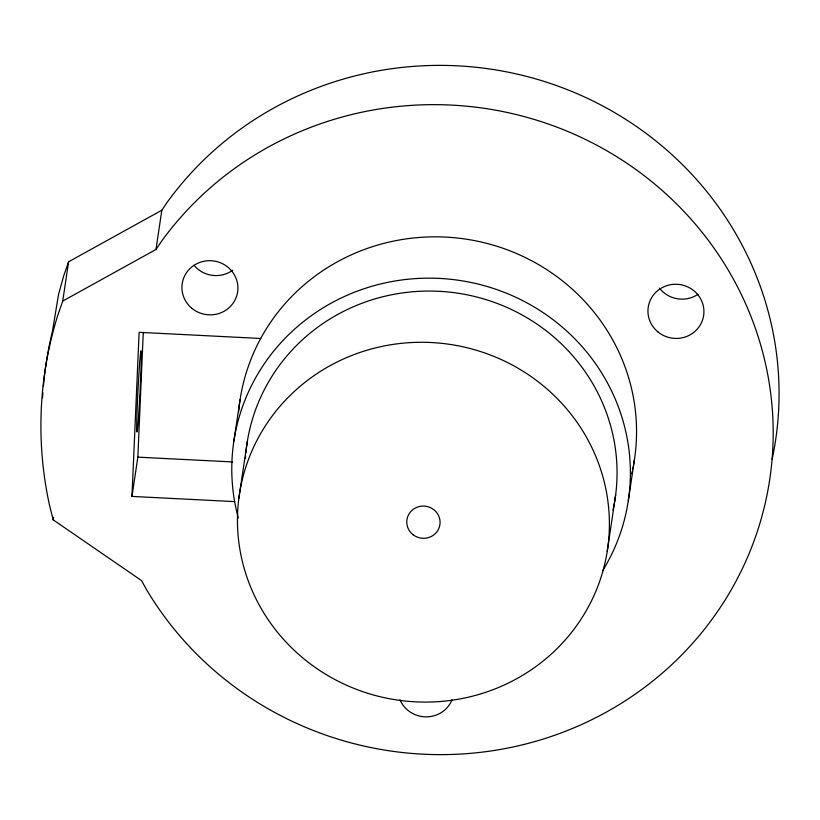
<?xml version="1.0" encoding="UTF-8"?>
<svg xmlns="http://www.w3.org/2000/svg" width="820" height="820" viewBox="0 0 820 820"><rect width="100%" height="100%" fill="white"/><g stroke="black" fill="none" stroke-linecap="round" stroke-linejoin="round"><path stroke-width="1.23" d="M234.561 501.614L131.969 496.418L139.123 332.325L260.719 338.476M131.969 496.418L137.842 457.15L143.274 332.479M62.74 301.053L155.964 249.495L161.438 241.398A336.19 324.74 8.5 0 1 667.285 195.058A336.19 324.74 8.5 0 1 645.863 686.412A336.19 324.74 8.5 0 1 146.278 589.201L141.532 580.591L53.197 519.849L49.559 505.458A396.634 383.114 8.5 0 1 57.861 315.013L62.74 301.053L68.603 261.775L161.837 210.217L167.311 202.12A336.19 324.74 8.5 0 1 575.609 93.029A336.19 324.74 8.5 0 1 772.163 459.149M53.197 519.849L53.577 517.307M155.964 249.495L161.837 210.217M233.884 441.068L240.065 399.74M238.835 498.529L247.291 441.713M607.22 551.429A186.109 179.764 8.5 0 0 356.095 353.83A186.109 179.764 8.5 0 0 306.957 661.289A186.109 179.764 8.5 0 0 607.22 551.429L615.676 494.614M628.274 500.856L634.454 459.538M68.603 261.775L63.734 275.735L58.558 294.329L52.439 331.352A396.634 383.114 8.5 0 0 43.378 386.312M137.842 457.15L232.613 461.937M698.015 294.308A28.013 27.06 8.5 0 1 659.495 288.22M232.716 270.241A28.013 27.06 8.5 0 1 194.032 265.321M602.526 570.956A199.445 192.649 8.5 0 0 528.92 303.954A199.445 192.649 8.5 0 0 255.338 378.307L252.468 383.668A199.445 192.649 8.5 0 0 238.302 517.994M245.867 452.917A186.109 179.764 8.5 0 1 458.872 293.355A186.109 179.764 8.5 0 1 612.981 510.194M245.436 458.554A186.109 179.764 8.5 0 1 245.59 456.299M633.44 465.504A199.445 192.649 8.5 0 0 502.598 248.142A199.445 192.649 8.5 0 0 261.508 336.989L258.648 342.35A199.445 192.649 8.5 0 0 238.64 411.763M633.224 466.693A199.445 192.649 8.5 0 1 632.753 469.071M632.251 471.438A199.445 192.649 8.5 0 1 631.707 473.796M452.056 699.737A28.013 27.06 8.5 0 1 426.215 716.875A28.013 27.06 8.5 0 1 399.996 699.778M42.548 397.69A396.634 383.114 8.5 0 1 42.876 392.626M141.286 352.969L141.276 352.559A40.693 1.066 -87.1 0 0 138.641 378.45A40.693 1.066 -87.1 0 0 136.704 429.649L136.714 430.049A40.693 1.066 -87.1 0 0 139.359 404.168A40.693 1.066 -87.1 0 0 141.286 352.969M658.081 332.038A28.013 27.06 8.5 0 0 703.539 316.141A28.013 27.06 8.5 0 0 666.178 285.872A28.013 27.06 8.5 0 0 658.081 332.038M192.075 308.463A28.013 27.06 8.5 0 0 237.523 292.566A28.013 27.06 8.5 0 0 200.172 262.287A28.013 27.06 8.5 0 0 192.075 308.463M413.106 534.742A16.677 16.113 8.5 0 0 439.92 524.667A16.677 16.113 8.5 0 0 417.257 507.149A16.677 16.113 8.5 0 0 413.106 534.742"/></g></svg>
